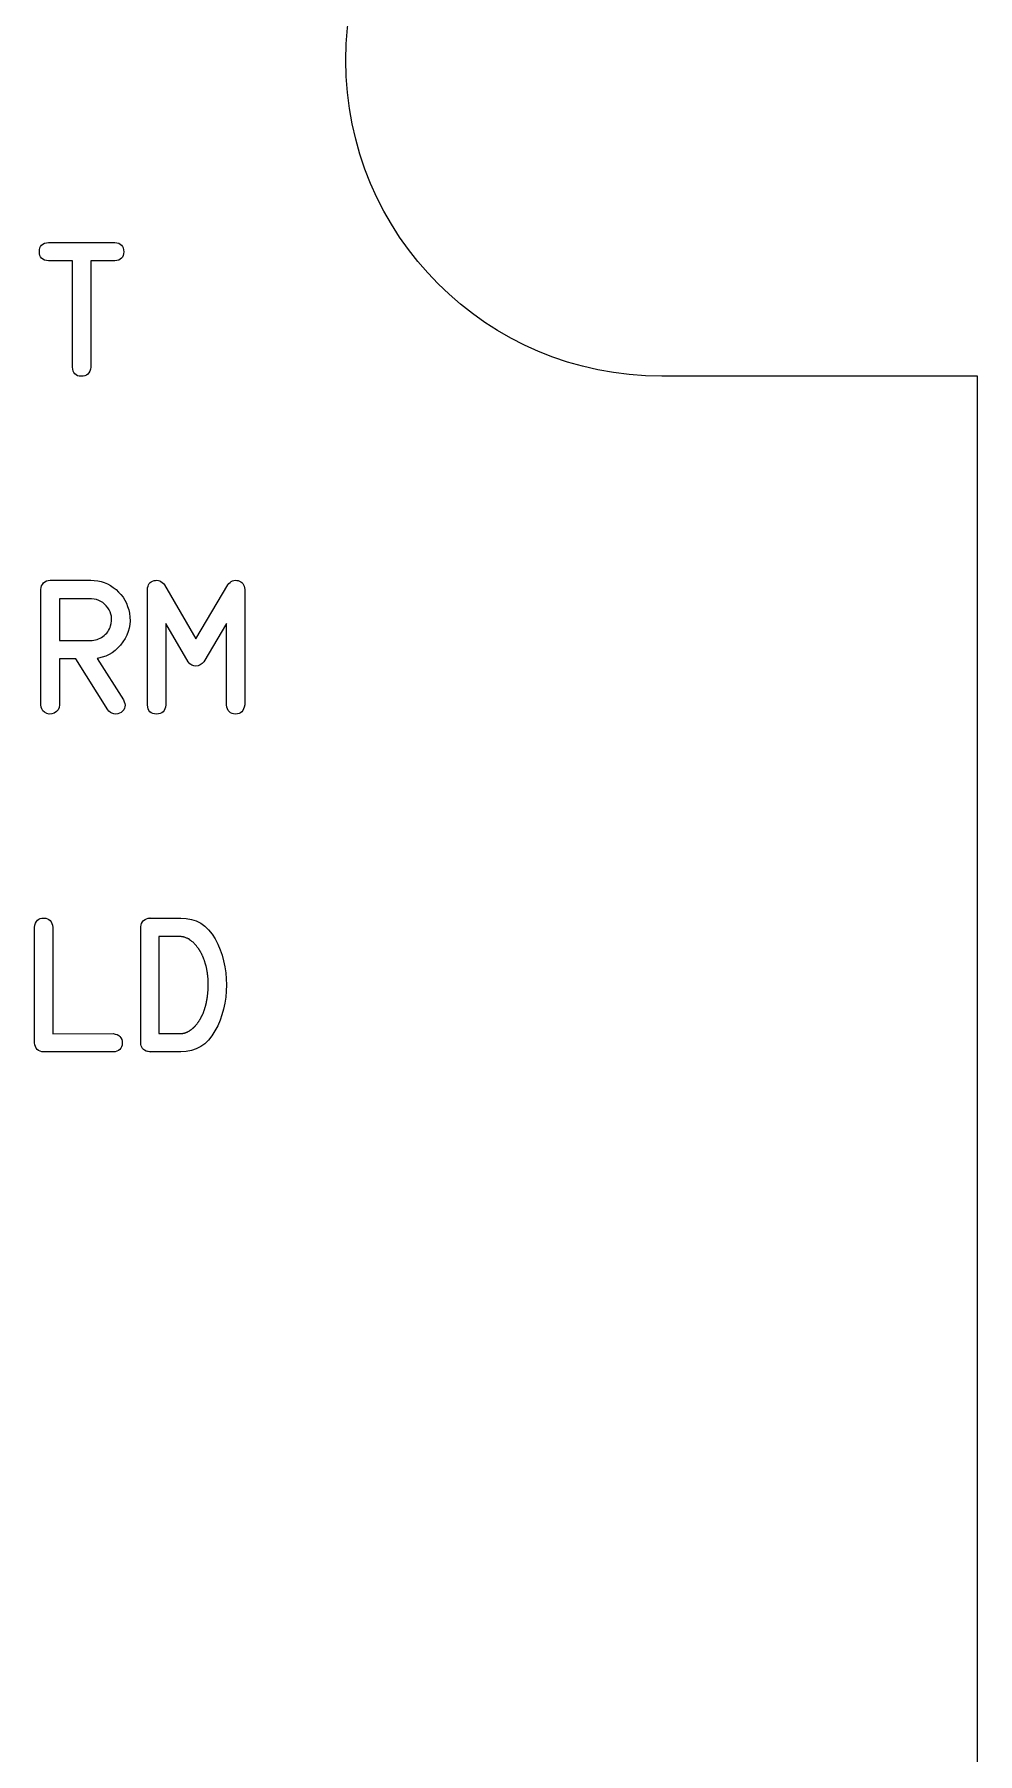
# Model space of a CAD drawing. Extents: x -85 to 801, y 107 to 738.
# Drawn here: x 716.1 to 800.8, y 280.5 to 434.7 of the extents above; entities that cross this region are included whole.
import ezdxf

# ---------------------------------------------------------------- set-up
doc = ezdxf.new("R2010")
doc.units = 0
doc.layers.add('Layer_1', color=7, linetype='CONTINUOUS')

msp = doc.modelspace()

# ---------------------------------------------------------------- linework, layer by layer
at = {"layer": 'Layer_1', "color": 7}
for points in [[(717.395329, 416.014668), (723.342586, 416.014668)], [(719.54572, 404.834995), (719.54572, 414.362324), (717.395329, 414.362324)], [(723.342586, 414.362324), (721.198063, 414.362324), (721.198063, 404.834995)], [(772.418608, 197.232236), (800.764809, 197.232236), (800.764809, 400.788397), (800.764809, 404.019836), (772.418608, 404.019836)], [(717.541937, 385.724778), (721.180602, 385.724778)], [(716.721562, 374.551087), (716.721562, 384.904602)], [(721.262466, 384.072491), (718.373792, 384.072491), (718.373792, 380.322482), (721.180488, 380.322482)], [(726.272107, 374.545162), (726.272107, 384.892809)], [(727.813106, 385.326397), (730.63148, 380.480683), (733.479137, 385.326397)], [(735.008428, 384.892809), (735.008598, 374.545162)], [(729.922649, 378.424063), (727.92462, 381.845934), (727.93029, 374.545162)], [(733.356255, 374.545162), (733.356255, 381.863509), (731.346491, 378.424063)], [(722.727411, 374.11166), (719.838737, 378.67612), (718.373906, 378.67612), (718.373906, 374.551115)], [(721.877868, 378.740409), (721.766466, 378.723402), (724.121887, 374.996324)], [(716.128384, 344.246287), (716.128384, 354.605669)], [(717.780728, 354.605669), (717.780728, 345.066605), (723.18892, 345.072274)], [(725.685052, 344.269729), (725.679383, 344.269729), (725.685052, 354.617376)], [(726.499474, 355.437694), (729.259228, 355.437694)], [(726.505597, 355.437524), (726.499474, 355.437694)], [(729.265181, 353.769165), (729.242504, 353.769165), (727.308935, 353.769165), (727.308935, 345.073861), (727.308935, 345.073861), (729.259228, 345.090047)], [(729.259228, 345.090047), (729.281906, 345.090047)], [(729.311102, 345.090047), (729.32811, 345.090047)], [(729.357307, 345.095717), (729.379984, 345.095717)], [(729.415134, 345.101386), (729.437811, 345.101386)], [(729.467008, 345.107055), (729.489685, 345.107055)], [(729.617528, 345.14674), (729.640205, 345.14674)], [(723.18308, 343.431638), (716.960409, 343.431836)], [(729.259228, 343.437704), (726.499474, 343.437704), (726.510813, 343.437704), (726.499474, 343.437704)]]:
    msp.add_lwpolyline(points, dxfattribs=at)
msp.add_lwpolyline([(719.54572, 404.834995)], close=True, dxfattribs=at)
for points in [[(744.072435, 432.366038), (744.072435, 448.069975), (756.714699, 460.712211), (772.418608, 460.712211)], [(772.418608, 404.019836), (756.714699, 404.019836), (744.072435, 416.662101), (744.072435, 432.366038)], [(716.575011, 415.182643), (716.578791, 415.69046), (716.85223, 415.967802), (717.395329, 416.014668)], [(717.395329, 414.362324), (716.84845, 414.405222), (716.575011, 414.678661), (716.575011, 415.182643)], [(723.342586, 416.014668), (723.881641, 415.97177), (724.151169, 415.694428), (724.151169, 415.182643)], [(724.151169, 415.182643), (724.154948, 414.674825), (723.88542, 414.401386), (723.342586, 414.362324)], [(720.33086, 404.014677), (719.846494, 404.022236), (719.584781, 404.295676), (719.54572, 404.834995)], [(721.198063, 404.834995), (721.108299, 404.280312), (720.819231, 404.006872), (720.33086, 404.014677)], [(716.721562, 384.904602), (716.721562, 385.131165), (716.799704, 385.324526), (716.955987, 385.484683)], [(716.955987, 385.484683), (717.116239, 385.644746), (717.311556, 385.724778), (717.541937, 385.724778)], [(721.180602, 385.724778), (722.0556, 385.724778), (722.815361, 385.44548), (723.459883, 384.886885)], [(726.272107, 384.892809), (726.303288, 385.342025), (726.500551, 385.609597), (726.863896, 385.695524)], [(726.863896, 385.695524), (727.227184, 385.785288), (727.543587, 385.662246), (727.813106, 385.326397)], [(733.479137, 385.326397), (733.748655, 385.662321), (734.061156, 385.785364), (734.416639, 385.695524)], [(734.416639, 385.695524), (734.775997, 385.605761), (734.97326, 385.338189), (735.008428, 384.892809)], [(722.715591, 383.26388), (722.364019, 383.752176), (721.879644, 384.021713), (721.262466, 384.072491)], [(723.459883, 384.886885), (724.104425, 384.332202), (724.504819, 383.627121), (724.661065, 382.771644)], [(722.967591, 381.63498), (723.151087, 382.236548), (723.067087, 382.779515), (722.715591, 383.26388)], [(724.661065, 382.771644), (724.825096, 381.853672), (724.62978, 380.994302), (724.075115, 380.193534)], [(722.282031, 380.68577), (722.621887, 380.927962), (722.850406, 381.244365), (722.967591, 381.63498)], [(721.180488, 380.322482), (721.578926, 380.322482), (721.946107, 380.443578), (722.282031, 380.68577)], [(724.075115, 380.193534), (723.524343, 379.396658), (722.791928, 378.912283), (721.877868, 378.740409)], [(730.625783, 378.019757), (730.364069, 378.008419), (730.129691, 378.143187), (729.922649, 378.424063)], [(731.346491, 378.424063), (731.131644, 378.166243), (730.891408, 378.031474), (730.625783, 378.019757)], [(724.121887, 374.996324), (724.371883, 374.554913), (724.301584, 374.18382), (723.910989, 373.883046)], [(717.043833, 373.900706), (716.828986, 374.060769), (716.721562, 374.277562), (716.721562, 374.551087)], [(717.911008, 373.812831), (717.602409, 373.664485), (717.313351, 373.693776), (717.043833, 373.900706)], [(718.373906, 374.551115), (718.373906, 374.211279), (718.219606, 373.965184), (717.911008, 373.812831)], [(723.260608, 373.7484), (723.018416, 373.791298), (722.840683, 373.912384), (722.727411, 374.11166)], [(723.910989, 373.883046), (723.723524, 373.750195), (723.506731, 373.705313), (723.260608, 373.7484)], [(727.08069, 373.730683), (726.580696, 373.734463), (726.311169, 374.005956), (726.272107, 374.545162)], [(727.93029, 374.545162), (727.867739, 374.002176), (727.584539, 373.730683), (727.08069, 373.730683)], [(734.176573, 373.724844), (733.711729, 373.728624), (733.43829, 374.002063), (733.356255, 374.545162)], [(735.008598, 374.545162), (734.922614, 373.998283), (734.645272, 373.724844), (734.176573, 373.724844)], [(716.128384, 354.605669), (716.2104, 355.168157), (716.495556, 355.443543), (716.983852, 355.431827)], [(716.983852, 355.431827), (717.472148, 355.424268), (717.737773, 355.148882), (717.780728, 354.605669)], [(725.679383, 354.664148), (725.690721, 354.878995), (725.774721, 355.06063), (725.931383, 355.209052)], [(725.685052, 354.617376), (725.681272, 354.628715), (725.679383, 354.644306), (725.679383, 354.664148)], [(725.931383, 355.209052), (726.091635, 355.361367), (726.283039, 355.437524), (726.505597, 355.437524)], [(729.259228, 355.437694), (730.630328, 355.437694), (731.657669, 354.812693), (732.341254, 353.56269)], [(729.294378, 353.769165), (729.283039, 353.769165), (729.273307, 353.769165), (729.265181, 353.769165)], [(729.399827, 353.763496), (729.376394, 353.767276), (729.341244, 353.769165), (729.294378, 353.769165)], [(729.505276, 353.746488), (729.434976, 353.757827), (729.399827, 353.763496), (729.399827, 353.763496)], [(729.552047, 353.723811), (729.536929, 353.73137), (729.521339, 353.738929), (729.505276, 353.746488)], [(729.604772, 353.712472), (729.585307, 353.716252), (729.567732, 353.720031), (729.552047, 353.723811)], [(729.716173, 353.67137), (729.665339, 353.690835), (729.628205, 353.704535), (729.604772, 353.712472)], [(729.827575, 353.630268), (729.812457, 353.637827), (729.775323, 353.651528), (729.716173, 353.67137)], [(729.933024, 353.577543), (729.933024, 353.577543), (729.897874, 353.595118), (729.827575, 353.630268)], [(730.038472, 353.513197), (729.960425, 353.560063), (729.925276, 353.581512), (729.933024, 353.577543)], [(730.149874, 353.436945), (730.06011, 353.495528), (730.022976, 353.520945), (730.038472, 353.513197)], [(730.261276, 353.349071), (730.222157, 353.380252), (730.185024, 353.409543), (730.149874, 353.436945)], [(730.372677, 353.261197), (730.345276, 353.280661), (730.308142, 353.309953), (730.261276, 353.349071)], [(730.472173, 353.161701), (730.440992, 353.19685), (730.407827, 353.230016), (730.372677, 353.261197)], [(730.577622, 353.050299), (730.554189, 353.077701), (730.519039, 353.114835), (730.472173, 353.161701)], [(730.683071, 352.933228), (730.636205, 352.987843), (730.601055, 353.026866), (730.577622, 353.050299)], [(732.341254, 353.56269), (733.024857, 352.312687), (733.366658, 350.937685), (733.366658, 349.437685)], [(730.776898, 352.804252), (730.769339, 352.811811), (730.738063, 352.854803), (730.683071, 352.933228)], [(730.876394, 352.669606), (730.856929, 352.704756), (730.823764, 352.749638), (730.776898, 352.804252)], [(730.893402, 352.634457), (730.885843, 352.645795), (730.880173, 352.657512), (730.876394, 352.669606)], [(730.916079, 352.599307), (730.90852, 352.610646), (730.900961, 352.622362), (730.893402, 352.634457)], [(730.96285, 352.529008), (730.955291, 352.544126), (730.939701, 352.567559), (730.916079, 352.599307)], [(730.979858, 352.487906), (730.976079, 352.503024), (730.970409, 352.516724), (730.96285, 352.529008)], [(731.009055, 352.452756), (730.997717, 352.464094), (730.987984, 352.475811), (730.979858, 352.487906)], [(731.055827, 352.376504), (731.020677, 352.431118), (731.005087, 352.456535), (731.009055, 352.452756)], [(731.102598, 352.294583), (731.079165, 352.333701), (731.063575, 352.361008), (731.055827, 352.376504)], [(731.119606, 352.25348), (731.112047, 352.268598), (731.106378, 352.282299), (731.102598, 352.294583)], [(731.142283, 352.218331), (731.134724, 352.229669), (731.127165, 352.241386), (731.119606, 352.25348)], [(731.183386, 352.130457), (731.168268, 352.169575), (731.154567, 352.198866), (731.142283, 352.218331)], [(731.218535, 352.048535), (731.203417, 352.087654), (731.191701, 352.114961), (731.183386, 352.130457)], [(731.259638, 351.960661), (731.24452, 351.99978), (731.230819, 352.029071), (731.218535, 352.048535)], [(731.276646, 351.91389), (731.269087, 351.929008), (731.263417, 351.944598), (731.259638, 351.960661)], [(731.299323, 351.872787), (731.291764, 351.884126), (731.284205, 351.897827), (731.276646, 351.91389)], [(731.310661, 351.820063), (731.306882, 351.839528), (731.303102, 351.857102), (731.299323, 351.872787)], [(731.333339, 351.778961), (731.32578, 351.790299), (731.31822, 351.804), (731.310661, 351.820063)], [(731.368488, 351.685134), (731.35337, 351.724252), (731.341654, 351.755528), (731.333339, 351.778961)], [(731.403638, 351.585638), (731.399858, 351.596976), (731.388142, 351.630142), (731.368488, 351.685134)], [(731.414976, 351.532913), (731.411197, 351.552378), (731.407417, 351.569953), (731.403638, 351.585638)], [(731.437654, 351.491811), (731.430094, 351.50315), (731.422535, 351.51685), (731.414976, 351.532913)], [(731.46685, 351.392315), (731.459291, 351.419717), (731.449559, 351.452882), (731.437654, 351.491811)], [(731.496047, 351.292819), (731.460898, 351.398268), (731.451165, 351.431433), (731.46685, 351.392315)], [(731.507386, 351.234142), (731.499827, 351.253606), (731.496047, 351.273165), (731.496047, 351.292819)], [(731.524394, 351.18737), (731.520614, 351.202488), (731.514945, 351.218079), (731.507386, 351.234142)], [(731.535732, 351.128693), (731.531953, 351.148157), (731.528173, 351.167717), (731.524394, 351.18737)], [(731.55274, 351.081921), (731.545181, 351.097039), (731.539512, 351.11263), (731.535732, 351.128693)], [(731.569748, 350.982425), (731.562189, 351.029291), (731.55652, 351.062457), (731.55274, 351.081921)], [(731.598945, 350.876976), (731.583827, 350.923843), (731.574094, 350.958992), (731.569748, 350.982425)], [(731.615953, 350.765575), (731.612173, 350.792976), (731.606504, 350.83011), (731.598945, 350.876976)], [(731.632961, 350.654173), (731.629181, 350.681575), (731.623512, 350.718709), (731.615953, 350.765575)], [(731.63863, 350.595496), (731.63485, 350.614961), (731.632961, 350.63452), (731.632961, 350.654173)], [(731.649969, 350.548724), (731.646189, 350.563843), (731.642409, 350.579433), (731.63863, 350.595496)], [(731.672646, 350.437323), (731.665087, 350.484189), (731.657528, 350.521323), (731.649969, 350.548724)], [(731.672646, 350.378646), (731.672646, 350.39811), (731.672646, 350.417669), (731.672646, 350.437323)], [(731.683984, 350.325921), (731.680205, 350.341039), (731.676425, 350.358614), (731.672646, 350.378646)], [(731.695323, 350.21452), (731.695323, 350.241921), (731.691543, 350.279055), (731.683984, 350.325921)], [(731.700992, 350.109071), (731.700992, 350.155937), (731.699102, 350.191087), (731.695323, 350.21452)], [(731.712331, 349.986047), (731.712331, 350.013449), (731.708551, 350.054457), (731.700992, 350.109071)], [(731.718, 349.880598), (731.718, 349.927465), (731.71611, 349.962614), (731.712331, 349.986047)], [(731.649969, 348.351591), (731.657528, 348.371055), (731.663197, 348.390614), (731.666976, 348.410268)], [(731.666976, 348.410268), (731.666976, 348.437669), (731.670756, 348.474803), (731.678315, 348.521669)], [(731.678315, 348.568441), (731.682094, 348.587906), (731.685874, 348.609354), (731.689654, 348.632787)], [(731.678315, 348.521669), (731.678315, 348.536787), (731.678315, 348.552378), (731.678315, 348.568441)], [(731.689654, 348.632787), (731.697213, 348.679654), (731.700992, 348.716787), (731.700992, 348.744189)], [(731.700992, 348.744189), (731.704772, 348.771591), (731.706661, 348.808724), (731.706661, 348.855591)], [(731.706661, 348.855591), (731.710441, 348.882992), (731.712331, 348.922016), (731.712331, 348.972661)], [(731.712331, 348.972661), (731.71611, 349.000063), (731.718, 349.037197), (731.718, 349.084063)], [(731.729339, 349.763528), (731.729339, 349.786961), (731.725559, 349.825984), (731.718, 349.880598)], [(731.718, 349.136787), (731.72178, 349.156252), (731.725559, 349.177701), (731.729339, 349.201134)], [(731.718, 349.084063), (731.718, 349.103528), (731.718, 349.121102), (731.718, 349.136787)], [(731.729339, 349.70485), (731.729339, 349.724315), (731.729339, 349.743874), (731.729339, 349.763528)], [(731.729339, 349.652126), (731.729339, 349.667244), (731.729339, 349.684819), (731.729339, 349.70485)], [(731.729339, 349.58778), (731.729339, 349.607244), (731.729339, 349.628693), (731.729339, 349.652126)], [(731.735008, 349.535055), (731.735008, 349.55452), (731.733118, 349.572094), (731.729339, 349.58778)], [(731.729339, 349.247906), (731.733118, 349.26737), (731.735008, 349.288819), (731.735008, 349.312252)], [(731.729339, 349.201134), (731.729339, 349.216252), (731.729339, 349.231843), (731.729339, 349.247906)], [(731.735008, 349.476378), (731.735008, 349.495843), (731.735008, 349.515402), (731.735008, 349.535055)], [(731.735008, 349.423654), (731.735008, 349.443118), (731.735008, 349.460693), (731.735008, 349.476378)], [(731.735008, 349.364976), (731.735008, 349.384441), (731.735008, 349.404), (731.735008, 349.423654)], [(731.735008, 349.312252), (731.735008, 349.32737), (731.735008, 349.344945), (731.735008, 349.364976)], [(733.366658, 349.437685), (733.366658, 347.937685), (733.02291, 346.562693), (732.335414, 345.312709)], [(731.219102, 346.78715), (731.230441, 346.806614), (731.244142, 346.835906), (731.260205, 346.875024)], [(731.260205, 346.875024), (731.299323, 346.972724), (731.313024, 347.004), (731.301307, 346.96885)], [(731.301307, 346.96885), (731.305087, 346.980189), (731.308866, 346.99389), (731.312646, 347.009953)], [(731.312646, 347.009953), (731.320205, 347.029417), (731.327764, 347.046992), (731.335323, 347.062677)], [(731.335323, 347.062677), (731.339102, 347.077795), (731.342882, 347.093386), (731.346661, 347.109449)], [(731.346661, 347.109449), (731.35422, 347.124567), (731.36178, 347.142142), (731.369339, 347.162173)], [(731.369339, 347.162173), (731.380677, 347.197323), (731.390409, 347.228598), (731.398535, 347.256)], [(731.398535, 347.256), (731.402315, 347.271118), (731.406094, 347.286709), (731.409874, 347.302772)], [(731.409874, 347.302772), (731.417433, 347.31789), (731.424992, 347.335465), (731.432551, 347.355496)], [(731.432551, 347.355496), (731.417433, 347.316378), (731.427165, 347.349543), (731.461748, 347.454992)], [(731.461748, 347.454992), (731.469307, 347.474457), (731.481024, 347.507622), (731.496898, 347.554488)], [(731.496898, 347.554488), (731.496898, 347.569606), (731.498787, 347.585197), (731.502567, 347.60126)], [(731.502567, 347.60126), (731.510126, 347.620724), (731.515795, 347.640283), (731.519575, 347.659937)], [(731.519575, 347.659937), (731.523354, 347.675055), (731.527134, 347.690646), (731.530913, 347.706709)], [(731.530913, 347.706709), (731.534693, 347.726173), (731.540362, 347.745732), (731.547921, 347.765386)], [(731.547921, 347.765386), (731.547921, 347.776724), (731.549811, 347.790425), (731.553591, 347.806488)], [(731.553591, 347.806488), (731.56115, 347.825953), (731.566819, 347.845512), (731.570598, 347.865165)], [(731.570598, 347.865165), (731.574378, 347.892567), (731.580047, 347.929701), (731.587606, 347.976567)], [(731.587606, 347.976567), (731.587606, 347.991685), (731.589496, 348.007276), (731.593276, 348.023339)], [(731.593276, 348.023339), (731.600835, 348.042803), (731.606504, 348.062362), (731.610283, 348.082016)], [(731.610283, 348.082016), (731.610283, 348.097134), (731.612173, 348.112724), (731.615953, 348.128787)], [(731.615953, 348.128787), (731.619732, 348.148252), (731.623512, 348.167811), (731.627291, 348.187465)], [(731.627291, 348.187465), (731.631071, 348.214866), (731.63674, 348.252), (731.644299, 348.298866)], [(731.644299, 348.298866), (731.644299, 348.313984), (731.646189, 348.331559), (731.649969, 348.351591)], [(732.335414, 345.312709), (731.651811, 344.062706), (730.626416, 343.437704), (729.259228, 343.437704)], [(729.995953, 345.301512), (730.003512, 345.305291), (730.011071, 345.309071), (730.01863, 345.31285)], [(730.01863, 345.31285), (730.026189, 345.320409), (730.035921, 345.327969), (730.047827, 345.335528)], [(730.047827, 345.335528), (730.082976, 345.358961), (730.100551, 345.370677), (730.100551, 345.370677)], [(730.100551, 345.370677), (730.10811, 345.374457), (730.115669, 345.378236), (730.123228, 345.382016)], [(730.123228, 345.382016), (730.134567, 345.389575), (730.146283, 345.397134), (730.158378, 345.404693)], [(730.158378, 345.404693), (730.165937, 345.408472), (730.173496, 345.414142), (730.181055, 345.421701)], [(730.181055, 345.421701), (730.188614, 345.42926), (730.198346, 345.436819), (730.210252, 345.444378)], [(730.210252, 345.444378), (730.217811, 345.448157), (730.22537, 345.451937), (730.232929, 345.455717)], [(730.232929, 345.455717), (730.240488, 345.463276), (730.25022, 345.470835), (730.262126, 345.478394)], [(730.262126, 345.478394), (730.269685, 345.485953), (730.289244, 345.501543), (730.320803, 345.525165)], [(730.320803, 345.525165), (730.351984, 345.556346), (730.367575, 345.571937), (730.367575, 345.571937)], [(730.367575, 345.571937), (730.375134, 345.579496), (730.382693, 345.587055), (730.390252, 345.594614)], [(730.390252, 345.594614), (730.397811, 345.602173), (730.407543, 345.611906), (730.419449, 345.623811)], [(730.419449, 345.623811), (730.427008, 345.63137), (730.434567, 345.638929), (730.442126, 345.646488)], [(730.442126, 345.646488), (730.449685, 345.654047), (730.459417, 345.66378), (730.471323, 345.675685)], [(730.471323, 345.675685), (730.482661, 345.683244), (730.500236, 345.698835), (730.524047, 345.722457)], [(730.524047, 345.722457), (730.531606, 345.730016), (730.539165, 345.737575), (730.546724, 345.745134)], [(730.546724, 345.745134), (730.554283, 345.752693), (730.564016, 345.762425), (730.575921, 345.774331)], [(730.575921, 345.774331), (730.58348, 345.78189), (730.591039, 345.789449), (730.598598, 345.797008)], [(730.598598, 345.797008), (730.606157, 345.808346), (730.61589, 345.820063), (730.627795, 345.832157)], [(730.627795, 345.832157), (730.674661, 345.894709), (730.690252, 345.914268), (730.674567, 345.890835)], [(730.674567, 345.890835), (730.701969, 345.918236), (730.719543, 345.939685), (730.727291, 345.955181)], [(730.727291, 345.955181), (730.762441, 346.002047), (730.778031, 346.023496), (730.774063, 346.019528)], [(730.774063, 346.019528), (730.781622, 346.030866), (730.789181, 346.040598), (730.79674, 346.048724)], [(730.79674, 346.048724), (730.804299, 346.060063), (730.814031, 346.07178), (730.825937, 346.083874)], [(730.825937, 346.083874), (730.833496, 346.095213), (730.839165, 346.106929), (730.842945, 346.119024)], [(730.842945, 346.119024), (730.850504, 346.130362), (730.860236, 346.142079), (730.872142, 346.154173)], [(730.872142, 346.154173), (730.875921, 346.165512), (730.881591, 346.177228), (730.88915, 346.189323)], [(730.88915, 346.189323), (730.900488, 346.204441), (730.91022, 346.218142), (730.918346, 346.230425)], [(730.918346, 346.230425), (730.94178, 346.261606), (730.95737, 346.285039), (730.965118, 346.300724)], [(730.965118, 346.300724), (730.972677, 346.312063), (730.978346, 346.32378), (730.982126, 346.335874)], [(730.982126, 346.335874), (730.989685, 346.350992), (730.999417, 346.364693), (731.011323, 346.376976)], [(731.011323, 346.376976), (731.018882, 346.388315), (731.024551, 346.400031), (731.028331, 346.412126)], [(731.028331, 346.412126), (731.03589, 346.427244), (731.045622, 346.440945), (731.057528, 346.453228)], [(731.057528, 346.453228), (731.065087, 346.472693), (731.076803, 346.49811), (731.092677, 346.52948)], [(731.092677, 346.52948), (731.100236, 346.540819), (731.105906, 346.55452), (731.109685, 346.570583)], [(731.109685, 346.570583), (731.117244, 346.585701), (731.126976, 346.601291), (731.138882, 346.617354)], [(731.138882, 346.617354), (731.146441, 346.628693), (731.15211, 346.640409), (731.15589, 346.652504)], [(731.15589, 346.652504), (731.163449, 346.667622), (731.173181, 346.683213), (731.185087, 346.699276)], [(731.185087, 346.699276), (731.188866, 346.710614), (731.192646, 346.724315), (731.196425, 346.740378)], [(731.196425, 346.740378), (731.203984, 346.755496), (731.211543, 346.771087), (731.219102, 346.78715)], [(716.960409, 343.431836), (716.479956, 343.463017), (716.202614, 343.734501), (716.128384, 344.246287)], [(724.009238, 344.228513), (724.005458, 343.732431), (723.730072, 343.466806), (723.18308, 343.431638)], [(723.18892, 345.072274), (723.743622, 345.009723), (724.017061, 344.728469), (724.009238, 344.228513)], [(726.288576, 343.472854), (725.882315, 343.570554), (725.68114, 343.83618), (725.685052, 344.269729)], [(729.281906, 345.090047), (729.289465, 345.090047), (729.299197, 345.090047), (729.311102, 345.090047)], [(729.32811, 345.090047), (729.335669, 345.093827), (729.345402, 345.095717), (729.357307, 345.095717)], [(729.379984, 345.095717), (729.391323, 345.099496), (729.403039, 345.101386), (729.415134, 345.101386)], [(729.437811, 345.101386), (729.44537, 345.105165), (729.455102, 345.107055), (729.467008, 345.107055)], [(729.489685, 345.107055), (729.497244, 345.110835), (729.506976, 345.112724), (729.518882, 345.112724)], [(729.518882, 345.112724), (729.534, 345.120283), (729.549591, 345.124063), (729.565654, 345.124063)], [(729.565654, 345.124063), (729.573213, 345.124063), (729.580772, 345.125953), (729.588331, 345.129732)], [(729.588331, 345.129732), (729.59589, 345.137291), (729.605622, 345.142961), (729.617528, 345.14674)], [(729.640205, 345.14674), (729.651543, 345.15052), (729.66326, 345.154299), (729.675354, 345.158079)], [(729.675354, 345.158079), (729.682913, 345.158079), (729.690472, 345.159969), (729.698031, 345.163748)], [(729.698031, 345.163748), (729.705591, 345.167528), (729.715323, 345.171307), (729.727228, 345.175087)], [(729.727228, 345.175087), (729.750661, 345.182646), (729.768236, 345.190205), (729.779953, 345.197764)], [(729.779953, 345.197764), (729.850252, 345.221197), (729.869811, 345.228756), (729.83863, 345.220441)], [(729.83863, 345.220441), (729.846189, 345.220441), (729.853748, 345.222331), (729.861307, 345.22611)], [(729.861307, 345.22611), (729.868866, 345.233669), (729.878598, 345.239339), (729.890504, 345.243118)], [(729.890504, 345.243118), (729.925654, 345.266551), (729.941244, 345.276283), (729.937276, 345.272315)], [(729.937276, 345.272315), (729.976394, 345.29178), (729.995953, 345.301512), (729.995953, 345.301512)], [(726.499474, 343.437704), (726.370592, 343.457169), (726.300293, 343.468885), (726.288576, 343.472854)]]:
    msp.add_open_spline(points, degree=3, dxfattribs=at)

doc.saveas('drawing.dxf')
